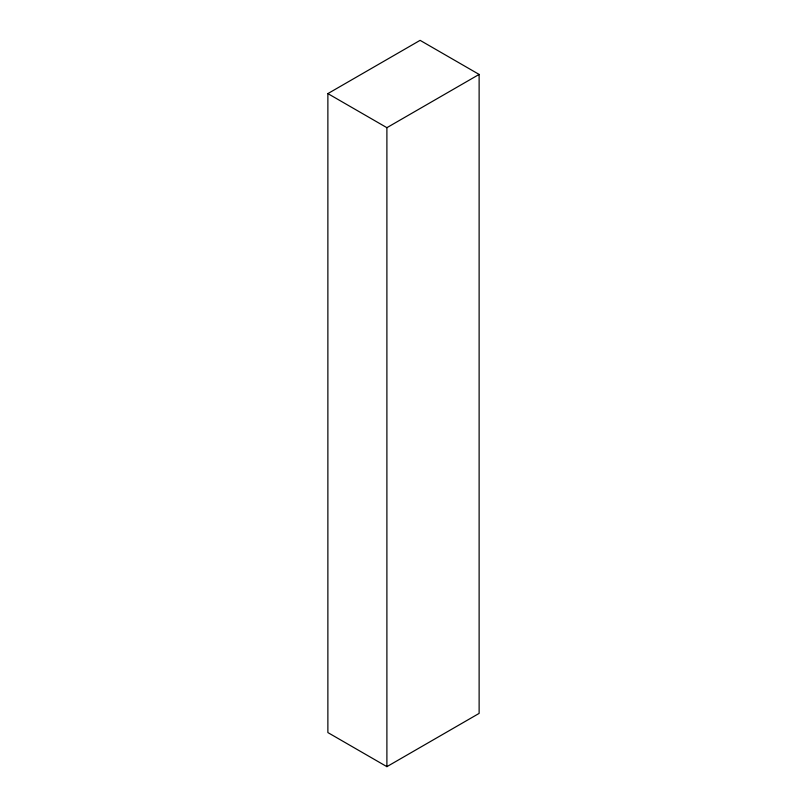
<?xml version="1.0" encoding="UTF-8"?>
<svg xmlns="http://www.w3.org/2000/svg" width="807" height="807" viewBox="0 0 807 807"><rect width="100%" height="100%" fill="white"/><g stroke="black" fill="none" stroke-linecap="round" stroke-linejoin="round"><path stroke-width="1.21" d="M327.874 93.602L420.104 40.35L479.126 74.426L479.126 713.398L386.896 766.65L327.874 732.574L327.874 93.602L386.896 127.677L479.126 74.426M386.896 127.677L386.896 766.65"/></g></svg>
